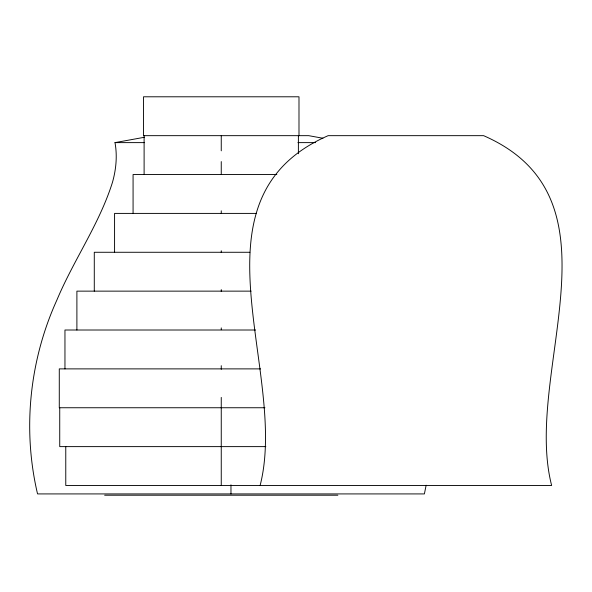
<?xml version="1.0" encoding="UTF-8"?>
<svg xmlns="http://www.w3.org/2000/svg" width="592" height="592" viewBox="0 0 592 592"><rect width="100%" height="100%" fill="white"/><g stroke="black" fill="none" stroke-linecap="round" stroke-linejoin="round"><path stroke-width="0.89" d="M260.117 485.484C289.355 371.761 183.194 199.06 328.138 135.664L483.62 135.664C628.563 199.06 522.403 371.761 551.64 485.484L65.771 485.484L65.771 446.62M426.136 485.233L424.39 493.92L37.548 493.92C22.311 429.348 29.496 360.313 56.921 299.974C73.704 259.903 99.486 223.82 112.51 182.181C116.113 169.364 117.423 155.777 114.989 142.62L144.337 137.285M114.989 142.62L144.492 142.62M297.939 142.62L315.654 142.62M276.827 174.536L133.074 174.536L133.074 213.401M256.388 213.401L114.574 213.401L114.574 252.273M249.817 252.273L94.283 252.273L94.283 291.138M251.104 291.138L76.893 291.138L76.893 330.01M255.589 330.01L64.957 330.01L64.957 368.883M260.613 368.883L59.281 368.883L59.281 407.747L264.927 407.747M265.838 446.62L59.733 446.62L59.733 407.747M104.643 495.208L337.862 495.208M322.936 138.254L308.706 135.664L143.516 135.664L143.516 96.792L298.99 96.792L298.99 135.664M298.39 135.664L298.39 153.742M230.969 484.811L230.969 493.92M221.253 135.664L221.253 150.827M221.253 161.594L221.253 174.211M221.253 210.819L221.253 213.542M221.253 250.756L221.253 252.532M221.253 289.621L221.253 291.442M221.253 327.901L221.253 329.677M221.253 365.686L221.253 369.334M221.253 397.41L221.253 485.484M144.108 135.664L144.108 174.536"/></g></svg>
